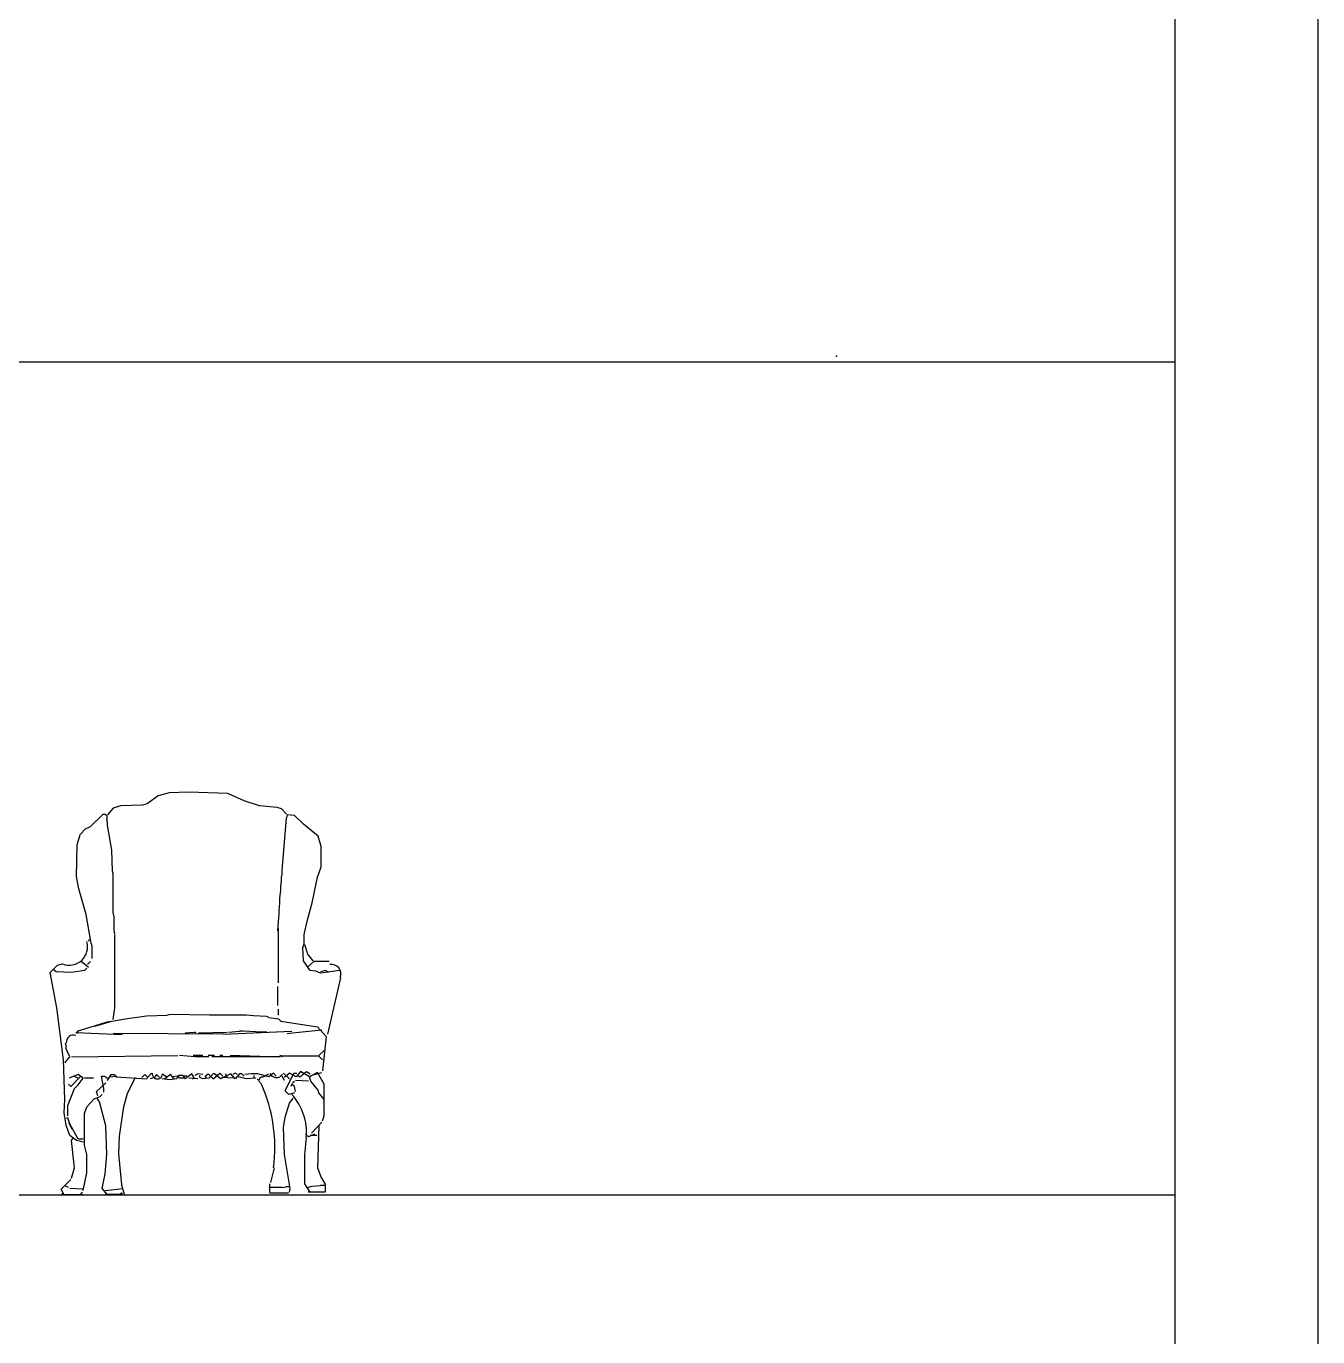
# Model space of a CAD drawing. Header units: inches. Extents: x 6 to 48.5, y 12.5 to 37.3.
# Drawn here: x 23.922 to 26.971, y 24.913 to 28.007 of the extents above; entities that cross this region are included whole.
import ezdxf

# ---------------------------------------------------------------- set-up
doc = ezdxf.new("R2010")
doc.units = ezdxf.units.IN
doc.header["$MEASUREMENT"] = 0
for name, color, linetype in [('1', 1, 'Continuous'), ('4', 4, 'Continuous'), ('kadrbm', 4, 'Continuous')]:
    doc.layers.add(name, color=color, linetype=linetype)

# ---------------------------------------------------------------- blocks, each defined once
blk = doc.blocks.new('kadrbm')
at = {"layer": 'kadrbm', "color": 4}
blk.add_lwpolyline([(0, 0), (0, 24.7972), (21, 24.7972), (21, 0), (0, 0)], close=True, dxfattribs=at)
blk.add_lwpolyline([(20.6631, 0.3257), (20.6631, 24.4603), (0.3369, 24.4603), (0.3369, 0.3257), (20.6631, 0.3257)], dxfattribs=at)

msp = doc.modelspace()

# ---------------------------------------------------------------- linework, layer by layer
at = {"layer": '1'}
for p, q in [((6.3075, 27.2145), (26.6337, 27.2145)), ((6.3075, 25.2476), (26.6337, 25.2476))]:
    msp.add_line(p, q, dxfattribs=at)
msp.add_point((25.8345, 27.2278, -0.3429), dxfattribs=at)
at = {"layer": '4'}
for p, q in [((24.2336, 26.1903), (24.2076, 26.1712)), ((24.2596, 26.1972), (24.2336, 26.1903)), ((24.3064, 26.1989), (24.2596, 26.1972)), ((24.3982, 26.1955), (24.3064, 26.1989)), ((24.4364, 26.1781), (24.3982, 26.1955)), ((24.1279, 26.1608), (24.1141, 26.1452)), ((24.1452, 26.166), (24.1279, 26.1608)), ((24.1972, 26.1677), (24.1452, 26.166)), ((24.2076, 26.1712), (24.1972, 26.1677)), ((24.4728, 26.166), (24.4364, 26.1781)), ((24.5143, 26.1625), (24.4728, 26.166)), ((24.5247, 26.1591), (24.5143, 26.1625)), ((24.5369, 26.1469), (24.5247, 26.1591)), ((24.0621, 26.1123), (24.0742, 26.1175)), ((24.0742, 26.1175), (24.1037, 26.1469)), ((24.1037, 26.1469), (24.1089, 26.1469)), ((24.1089, 26.1469), (24.1123, 26.1435)), ((24.1123, 26.1435), (24.1123, 26.1348)), ((24.1141, 26.1279), (24.1123, 26.1348)), ((24.1141, 26.1209), (24.1141, 26.1279)), ((24.1244, 26.062), (24.1141, 26.1209)), ((24.5265, 26.0135), (24.5369, 26.1383)), ((24.5386, 26.1452), (24.5369, 26.1383)), ((24.5559, 26.1435), (24.5386, 26.1452)), ((24.5767, 26.1227), (24.5559, 26.1435)), ((24.6114, 26.0949), (24.5767, 26.1227)), ((24.043, 26.0742), (24.0499, 26.0984)), ((24.0499, 26.0984), (24.0621, 26.1123)), ((24.6183, 26.0707), (24.6114, 26.0949)), ((24.0413, 25.9996), (24.043, 26.0742)), ((24.1262, 26.0118), (24.1244, 26.062)), ((24.6183, 26.0222), (24.6183, 26.0707)), ((24.0465, 25.9702), (24.0413, 25.9996)), ((24.1279, 26.0066), (24.1262, 26.0118)), ((24.1279, 25.9147), (24.1279, 26.0066)), ((24.5247, 25.9962), (24.5265, 26.0066)), ((24.5247, 25.9875), (24.5247, 25.9962)), ((24.5265, 26.0066), (24.5265, 26.0135)), ((24.5975, 25.9373), (24.6097, 25.9979)), ((24.6097, 25.9979), (24.6183, 26.0222)), ((24.0638, 25.9095), (24.0465, 25.9702)), ((24.5213, 25.9494), (24.523, 25.9667)), ((24.523, 25.9771), (24.5247, 25.9875)), ((24.523, 25.9667), (24.523, 25.9771)), ((24.5195, 25.9182), (24.5213, 25.9373)), ((24.5213, 25.9373), (24.5213, 25.9494)), ((24.5854, 25.8939), (24.5975, 25.9373)), ((24.0759, 25.8419), (24.0638, 25.9095)), ((24.1296, 25.9043), (24.1279, 25.9147)), ((24.1296, 25.8731), (24.1296, 25.9043)), ((24.5178, 25.8922), (24.5195, 25.9113)), ((24.5195, 25.9113), (24.5195, 25.9182)), ((24.1314, 25.8645), (24.1296, 25.8731)), ((24.5161, 25.8714), (24.5178, 25.8922)), ((24.5178, 25.7484), (24.5178, 25.8766)), ((24.5785, 25.8627), (24.5854, 25.8939)), ((24.069, 25.8471), (24.0725, 25.8506)), ((24.0777, 25.835), (24.0759, 25.8419)), ((24.1314, 25.6895), (24.1314, 25.8627)), ((24.575, 25.8316), (24.5785, 25.8402)), ((24.5785, 25.8402), (24.5785, 25.8627)), ((24.5871, 25.816), (24.5802, 25.8385)), ((24.0777, 25.8056), (24.0777, 25.835)), ((24.5767, 25.8004), (24.575, 25.8316)), ((24.5993, 25.8004), (24.5871, 25.816)), ((23.9789, 25.7726), (23.9962, 25.79)), ((23.9928, 25.7744), (23.9858, 25.7796)), ((23.9962, 25.79), (24.0083, 25.7934)), ((24.0603, 25.7778), (24.0291, 25.7726)), ((24.069, 25.7848), (24.0517, 25.7986)), ((24.0655, 25.783), (24.0603, 25.7778)), ((24.0673, 25.7917), (24.0742, 25.7986)), ((24.5923, 25.7778), (24.5767, 25.8004)), ((24.601, 25.7986), (24.5871, 25.7865)), ((24.6062, 25.7761), (24.5923, 25.7778)), ((24.6374, 25.7986), (24.601, 25.7986)), ((24.6287, 25.7778), (24.6166, 25.7744)), ((24.6616, 25.7778), (24.6166, 25.7709)), ((24.6356, 25.7726), (24.6287, 25.7778)), ((23.9945, 25.6895), (23.9789, 25.7726)), ((24.0291, 25.7726), (23.9928, 25.7744)), ((24.6166, 25.7709), (24.6062, 25.7761)), ((24.6339, 25.6271), (24.6651, 25.7605)), ((24.5161, 25.6947), (24.5161, 25.7397)), ((24.0101, 25.5664), (23.9945, 25.6895)), ((24.1279, 25.6617), (24.1314, 25.6895)), ((24.5178, 25.6721), (24.5178, 25.686)), ((24.043, 25.634), (24.1193, 25.6583)), ((24.0846, 25.6461), (24.1244, 25.6583)), ((24.1244, 25.6583), (24.1556, 25.6635)), ((24.1556, 25.6635), (24.2059, 25.6704)), ((24.2059, 25.6704), (24.2544, 25.6721)), ((24.2544, 25.6721), (24.2596, 25.6739)), ((24.3549, 25.6721), (24.2596, 25.6739)), ((24.4416, 25.6721), (24.3549, 25.6721)), ((24.4589, 25.6704), (24.4416, 25.6721)), ((24.4901, 25.6687), (24.4589, 25.6704)), ((24.4953, 25.6669), (24.4901, 25.6687)), ((24.4953, 25.6669), (24.5178, 25.6635)), ((24.5178, 25.6635), (24.523, 25.6583)), ((24.523, 25.6583), (24.6097, 25.6444)), ((24.1487, 25.6253), (24.0395, 25.6305)), ((24.0413, 25.6288), (24.0465, 25.6357)), ((24.3878, 25.6271), (24.1279, 25.6288)), ((24.2977, 25.6305), (24.3185, 25.6323)), ((24.3237, 25.6305), (24.3185, 25.6323)), ((24.3289, 25.6305), (24.3965, 25.6323)), ((24.3878, 25.6271), (24.4225, 25.6288)), ((24.4, 25.6323), (24.426, 25.634)), ((24.4225, 25.6288), (24.549, 25.634)), ((24.4346, 25.634), (24.426, 25.634)), ((24.4797, 25.6323), (24.4346, 25.634)), ((24.4901, 25.6323), (24.4797, 25.6323)), ((24.5386, 25.6288), (24.5507, 25.6305)), ((24.5507, 25.6305), (24.62, 25.6375)), ((24.6097, 25.6444), (24.6304, 25.6219)), ((24.6304, 25.6219), (24.6218, 25.5404)), ((24.017, 25.6011), (24.0153, 25.6063)), ((24.017, 25.5924), (24.017, 25.6011)), ((24.0205, 25.5838), (24.017, 25.5924)), ((24.0135, 25.4728), (24.0101, 25.5664)), ((24.0135, 25.5595), (24.0257, 25.5734)), ((24.0257, 25.5734), (24.0187, 25.5872)), ((24.0291, 25.5734), (24.2804, 25.5768)), ((24.3203, 25.5734), (24.2839, 25.5768)), ((24.3393, 25.5768), (24.3168, 25.5768)), ((24.3532, 25.5734), (24.3203, 25.5734)), ((24.3671, 25.5768), (24.3515, 25.5768)), ((24.5213, 25.5734), (24.3601, 25.5734)), ((24.3861, 25.5768), (24.3792, 25.5768)), ((24.497, 25.5734), (24.4034, 25.5768)), ((24.5282, 25.5751), (24.5213, 25.5768)), ((24.5213, 25.5734), (24.5282, 25.5751)), ((24.6131, 25.5751), (24.5282, 25.5751)), ((24.6131, 25.5768), (24.6252, 25.589)), ((24.6218, 25.5664), (24.6131, 25.5751)), ((24.0447, 25.5318), (24.0239, 25.5231)), ((24.0569, 25.5231), (24.0447, 25.5318)), ((24.1141, 25.5179), (24.1227, 25.5318)), ((24.1227, 25.5318), (24.1296, 25.5318)), ((24.1296, 25.5318), (24.1348, 25.5266)), ((24.1955, 25.5248), (24.2024, 25.5318)), ((24.2024, 25.5318), (24.2094, 25.5248)), ((24.2059, 25.5214), (24.218, 25.5352)), ((24.2302, 25.5318), (24.225, 25.5248)), ((24.2371, 25.5248), (24.2302, 25.5318)), ((24.244, 25.5335), (24.2544, 25.5266)), ((24.2631, 25.5318), (24.2492, 25.5214)), ((24.2717, 25.5214), (24.2631, 25.5318)), ((24.3133, 25.5335), (24.2977, 25.5214)), ((24.3185, 25.5248), (24.3133, 25.5335)), ((24.3272, 25.5335), (24.3203, 25.53)), ((24.3393, 25.5318), (24.3272, 25.5335)), ((24.3324, 25.5248), (24.3324, 25.53)), ((24.3445, 25.5283), (24.3515, 25.5335)), ((24.3515, 25.5335), (24.3636, 25.5214)), ((24.3636, 25.5335), (24.3532, 25.5231)), ((24.3636, 25.5214), (24.3792, 25.5352)), ((24.3671, 25.5335), (24.3636, 25.5335)), ((24.3809, 25.5214), (24.3671, 25.5335)), ((24.3792, 25.5352), (24.3861, 25.5283)), ((24.4052, 25.5335), (24.3809, 25.5214)), ((24.3982, 25.5231), (24.393, 25.5335)), ((24.4156, 25.5214), (24.4052, 25.5335)), ((24.4156, 25.5352), (24.4104, 25.5318)), ((24.4208, 25.5318), (24.4156, 25.5352)), ((24.426, 25.5335), (24.4156, 25.5214)), ((24.4312, 25.5335), (24.426, 25.5335)), ((24.4364, 25.5283), (24.4312, 25.5335)), ((24.4537, 25.5335), (24.4381, 25.5318)), ((24.4693, 25.5335), (24.4537, 25.5335)), ((24.4606, 25.5248), (24.4606, 25.53)), ((24.4953, 25.5266), (24.4693, 25.5335)), ((24.4814, 25.5266), (24.4953, 25.5335)), ((24.5057, 25.5352), (24.4953, 25.5266)), ((24.5126, 25.5283), (24.5057, 25.5352)), ((24.5438, 25.5214), (24.5299, 25.5352)), ((24.5438, 25.5352), (24.5317, 25.5248)), ((24.5334, 25.4936), (24.5542, 25.5352)), ((24.5594, 25.5266), (24.5438, 25.5352)), ((24.5542, 25.5352), (24.5611, 25.5352)), ((24.5698, 25.5387), (24.5594, 25.5266)), ((24.5629, 25.53), (24.5681, 25.5266)), ((24.5681, 25.5266), (24.5837, 25.5387)), ((24.5906, 25.5266), (24.5698, 25.5387)), ((24.5837, 25.5387), (24.5923, 25.5335)), ((24.6097, 25.537), (24.5906, 25.5266)), ((24.5941, 25.53), (24.62, 25.537)), ((24.6252, 25.5092), (24.6097, 25.537)), ((24.0205, 25.459), (24.0361, 25.4988)), ((24.0274, 25.504), (24.0222, 25.5092)), ((24.0499, 25.5266), (24.0274, 25.504)), ((24.0447, 25.5231), (24.0343, 25.5283)), ((24.0361, 25.4988), (24.0447, 25.5075)), ((24.0447, 25.5075), (24.0569, 25.5231)), ((24.0811, 25.5231), (24.0603, 25.5231)), ((24.0881, 25.4919), (24.1106, 25.5127)), ((24.1054, 25.4988), (24.1002, 25.5283)), ((24.1002, 25.5283), (24.1071, 25.5283)), ((24.1054, 25.4902), (24.1054, 25.4988)), ((24.1071, 25.5283), (24.1141, 25.5231)), ((24.1193, 25.5266), (24.1366, 25.5283)), ((24.1348, 25.5266), (24.2059, 25.5214)), ((24.1799, 25.5248), (24.1608, 25.4867)), ((24.225, 25.5248), (24.2146, 25.5214)), ((24.2613, 25.5196), (24.2423, 25.5214)), ((24.2769, 25.5214), (24.2613, 25.5196)), ((24.2787, 25.5283), (24.2683, 25.5266)), ((24.2839, 25.5231), (24.2787, 25.5283)), ((24.2943, 25.5231), (24.2839, 25.5231)), ((24.3012, 25.5283), (24.2943, 25.5283)), ((24.3272, 25.5214), (24.3064, 25.5231)), ((24.3151, 25.5214), (24.3185, 25.5248)), ((24.3393, 25.5214), (24.3324, 25.5248)), ((24.3532, 25.5231), (24.3393, 25.5214)), ((24.348, 25.5231), (24.3445, 25.5283)), ((24.4121, 25.5231), (24.3844, 25.5248)), ((24.4416, 25.5214), (24.4225, 25.5266)), ((24.4641, 25.5231), (24.4416, 25.5214)), ((24.4676, 25.5214), (24.471, 25.5179)), ((24.471, 25.5179), (24.4762, 25.5266)), ((24.471, 25.5162), (24.478, 25.5092)), ((24.4762, 25.5266), (24.4814, 25.5266)), ((24.5317, 25.5179), (24.5265, 25.5283)), ((24.549, 25.5092), (24.5473, 25.504)), ((24.5559, 25.504), (24.549, 25.5092)), ((24.5507, 25.5127), (24.5559, 25.5162)), ((24.5577, 25.4919), (24.5559, 25.504)), ((24.5889, 25.5162), (24.5577, 25.5179)), ((24.5941, 25.5162), (24.5906, 25.5266)), ((24.6114, 25.4954), (24.5941, 25.5162)), ((24.6252, 25.4347), (24.6252, 25.5092)), ((24.0118, 25.4417), (24.0135, 25.4728)), ((24.0655, 25.4555), (24.0829, 25.4746)), ((24.0829, 25.4746), (24.0967, 25.4798)), ((24.0915, 25.4815), (24.0881, 25.4919)), ((24.095, 25.4676), (24.0898, 25.4763)), ((24.1106, 25.4105), (24.095, 25.4676)), ((24.0967, 25.4798), (24.1019, 25.485)), ((24.1608, 25.4867), (24.1522, 25.4555)), ((24.5421, 25.485), (24.5334, 25.4936)), ((24.5559, 25.4884), (24.5421, 25.485)), ((24.5438, 25.4642), (24.5525, 25.4763)), ((24.6131, 25.4884), (24.6114, 25.4954)), ((24.6252, 25.4728), (24.6131, 25.4884)), ((24.017, 25.4122), (24.0118, 25.4417)), ((24.0205, 25.4347), (24.0205, 25.459)), ((24.0603, 25.4399), (24.0655, 25.4555)), ((24.0603, 25.3654), (24.0603, 25.4399)), ((24.1522, 25.4555), (24.1418, 25.3862)), ((24.5334, 25.4313), (24.5438, 25.4642)), ((24.0205, 25.4295), (24.017, 25.4278)), ((24.0257, 25.3879), (24.017, 25.4122)), ((24.0257, 25.4157), (24.0205, 25.4295)), ((24.0309, 25.4018), (24.0239, 25.4174)), ((24.0447, 25.3793), (24.0257, 25.4157)), ((24.1123, 25.3429), (24.1106, 25.4105)), ((24.5299, 25.407), (24.5334, 25.4313)), ((24.5317, 25.3429), (24.5299, 25.407)), ((24.5958, 25.3931), (24.62, 25.4191)), ((24.6131, 25.4105), (24.6097, 25.3117)), ((24.6218, 25.4226), (24.6252, 25.4347)), ((24.0413, 25.3758), (24.0257, 25.3879)), ((24.0291, 25.3758), (24.0326, 25.381)), ((24.0361, 25.3117), (24.0291, 25.3758)), ((24.0569, 25.3723), (24.0413, 25.3758)), ((24.0569, 25.3793), (24.0447, 25.3793)), ((24.1418, 25.3862), (24.14, 25.3446)), ((24.5802, 25.3429), (24.5837, 25.3827)), ((24.5889, 25.3845), (24.5819, 25.3914)), ((24.6027, 25.3914), (24.5889, 25.3845)), ((24.6079, 25.3879), (24.5923, 25.3879)), ((24.0655, 25.3429), (24.0603, 25.3654)), ((24.14, 25.3446), (24.147, 25.2718)), ((24.0655, 25.2996), (24.0655, 25.3429)), ((24.1089, 25.2978), (24.1123, 25.3429)), ((24.5455, 25.2632), (24.5317, 25.3429)), ((24.5802, 25.2736), (24.5802, 25.3429)), ((24.0049, 25.2614), (24.0274, 25.284)), ((24.0291, 25.2874), (24.0361, 25.3117)), ((24.0569, 25.258), (24.0655, 25.2996)), ((24.1019, 25.2632), (24.1089, 25.2978)), ((24.5074, 25.3117), (24.4987, 25.277)), ((24.6097, 25.3117), (24.6183, 25.2892)), ((24.6183, 25.2892), (24.6287, 25.2718)), ((24.0118, 25.2476), (24.0049, 25.2614)), ((24.0083, 25.251), (24.0049, 25.2476)), ((24.0222, 25.2649), (24.0153, 25.2684)), ((24.0551, 25.2614), (24.0257, 25.2632)), ((24.0499, 25.2476), (24.0551, 25.2545)), ((24.1141, 25.2476), (24.1019, 25.2632)), ((24.1089, 25.258), (24.1504, 25.2632)), ((24.1487, 25.2528), (24.1418, 25.2476)), ((24.147, 25.2718), (24.1539, 25.2493)), ((24.5265, 25.2649), (24.4953, 25.2649)), ((24.497, 25.2545), (24.497, 25.2736)), ((24.5265, 25.2649), (24.5351, 25.2666)), ((24.5421, 25.2666), (24.5351, 25.2666)), ((24.5438, 25.2545), (24.5455, 25.2632)), ((24.5923, 25.2545), (24.5802, 25.2736)), ((24.5854, 25.2649), (24.5975, 25.2684)), ((24.5975, 25.2684), (24.6166, 25.2701)), ((24.6287, 25.2701), (24.6166, 25.2701)), ((24.6287, 25.2545), (24.6287, 25.2701)), ((24.0569, 25.2476), (24.0118, 25.2476))]:
    msp.add_line(p, q, dxfattribs=at)
for points in [[(24.4967, 25.253), (24.5416, 25.253)], [(24.5882, 25.255), (24.6273, 25.255)], [(24.1087, 25.2492), (24.1499, 25.2492)]]:
    msp.add_lwpolyline(points, dxfattribs=at)
for centre, radius, start, end in [((24.0239, 25.8333), 0.0433, 248.6294, 17.1027), ((24.6426, 25.7692), 0.0225, 338.9625, 100.008), ((24.0343, 25.608), 0.0173, 71.5651, 185.1944), ((24.2319, 25.5335), 0.0121, 172.875, 0), ((24.2873, 25.5196), 0.0104, 9.4623, 170.5377), ((24.5126, 25.5422), 0.0173, 206.5651, 327.9946), ((24.1418, 25.3602), 0.3674, 352.4409, 23.9077), ((24.4537, 25.3966), 0.13, 353.9115, 42.8389)]:
    msp.add_arc(centre, radius, start, end, dxfattribs=at)

# ---------------------------------------------------------------- block references
at = {"layer": 'kadrbm'}
msp.add_blockref('kadrbm', (5.9706, 12.5141), dxfattribs=at)

doc.saveas('drawing.dxf')
